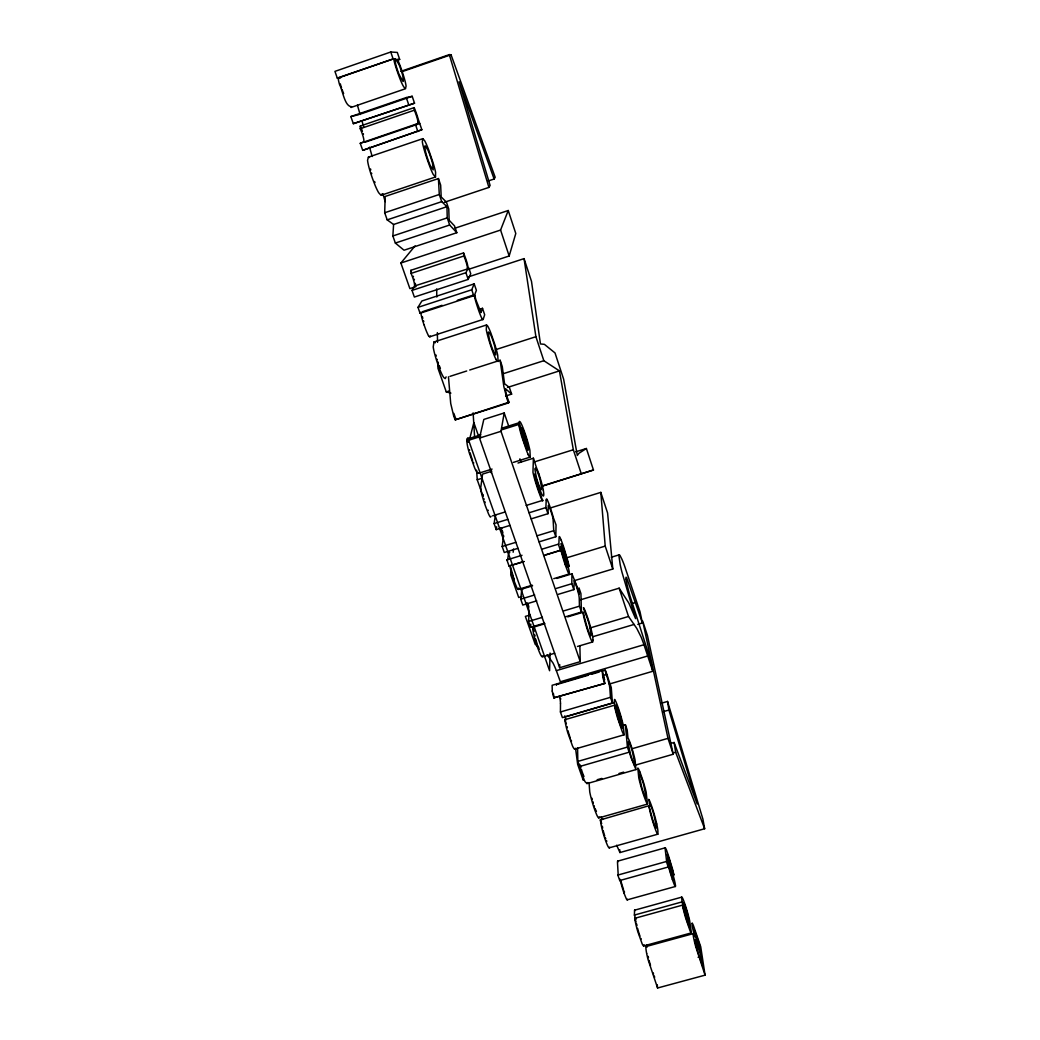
<?xml version="1.0" encoding="UTF-8"?>
<svg xmlns="http://www.w3.org/2000/svg" width="1040" height="1040" viewBox="0 0 1040 1040"><rect width="100%" height="100%" fill="white"/><g stroke="black" fill="none" stroke-linecap="round" stroke-linejoin="round"><path stroke-width="1.5" d="M607.152 675.129A7.215 0.676 73.5 0 1 608.4 679.198L611.273 687.518L612.404 702.975L562.393 717.6L560.43 711.984L560.495 703.716M579.865 645.775L580.255 661.635L559.663 667.732L559.689 664.534M365.196 142.168L419.744 123.539L421.85 129.74L362.713 150.332L360.243 143.299L363.181 142.168A29.198 3.952 70.5 0 0 363.87 140.634A7.592 1.027 70.6 0 0 362.245 133.718A10.608 1.443 70.6 0 0 360.243 128.739L360.282 126.061L414.193 107.614L414.362 110.201A10.66 1.066 71.2 0 1 416.247 115.258A7.618 0.754 71.2 0 1 417.989 122.083M564.798 715.845L565.877 720.096M539.136 541.84L555.802 536.731L556.049 524.914L553.293 517.491A13.091 1.3 72.9 0 0 552.149 513.448L550.771 509.106A13.689 1.365 72.9 0 0 547.001 499.356M555.802 536.731L553.748 530.686L553.046 518.453M561.119 543.803L561.704 543.725A7.137 0.702 73 0 1 562.029 544.414L563.797 549.185A23.725 2.353 73 0 1 564.33 550.732L568.997 566.54M550.056 653.055L549.588 670.722L469.04 441.376L473.85 422.591L478.127 434.85M393.601 224.484L392.86 235.963L395.356 243.061L404.027 250.224L456.82 232.713L449.67 225.004L447.239 217.867L446.953 206.674L393.601 224.484L387.205 219.869L384.696 212.758L385.177 196.456L438.425 178.555L440.661 185.12L441.181 196.937L446.42 202.111L448.76 208.988L449.124 219.908M531.232 518.856L547.963 513.695L548.236 506.766A31.486 3.12 73 0 1 548.301 506.064L548.509 505.713M547.963 513.695L545.883 507.585L546.221 500.084M543.309 490.243A26.624 2.678 72.7 0 1 543.738 495.144L543.491 495.976A21.398 2.158 72.7 0 1 542.191 494.819L541.593 493.714A13.884 1.404 72.7 0 1 540.176 490.464L537.16 481.884A13.221 1.339 72.7 0 1 535.691 476.84L534.768 473.993A77.935 7.826 73 0 0 534.742 474.747L534.794 476.138A9.477 0.962 72.7 0 0 535.756 480.714L537.641 486.863A21.164 2.145 72.7 0 0 538.174 488.41L539.617 492.362A8.203 0.832 72.8 0 0 540.176 493.701L542.633 500.955A9.698 0.988 72.8 0 1 541.892 499.824L541.554 499.122A14.586 1.482 72.8 0 1 540.787 497.354L538.161 490.243A30.329 3.055 72.7 0 1 537.42 488.072L536.159 484.172A17.355 1.768 72.7 0 1 534.742 479.479A14.287 1.456 72.7 0 1 532.961 472.212L533.403 458.211L517.998 463.034M544.479 623.142L530.608 627.302L530.803 624.143M656.747 823.966A27.261 2.444 74 0 1 657.917 831.103L657.839 834.184L609.18 847.86A14.963 1.82 74.4 0 1 608.764 847.548L608.439 847.132A15.067 1.833 74.4 0 1 607.048 844.402L605.813 841.269A21.71 2.639 74.4 0 1 605.033 839.085L604.175 836.498A14.768 1.807 74.4 0 1 601.952 828.568A14.664 1.794 74.4 0 1 601.003 824.239L600.34 819.923L650.39 805.298M530.608 627.302L528.567 621.465L529.061 613.899A28.327 3.796 73.2 0 0 529.087 612.456L528.931 610.662A8.632 1.144 73.3 0 0 527.865 605.8A10.673 1.417 73.3 0 0 526.981 602.758M644.098 944.71L643.864 945.828A15.496 1.781 74.8 0 1 643.331 945.776A15.808 1.82 74.8 0 1 643.032 945.425A15.353 1.768 74.8 0 1 642.135 943.787L637.793 931.619A14.469 1.664 74.8 0 1 636.714 927.758A14.976 1.729 74.8 0 1 635.31 921.687L634.699 918.333L682.448 905.151L685.204 914.407A8.775 0.741 74.3 0 0 685.802 916.669A10.309 0.871 74.3 0 0 687.778 922.935M502.034 429.715L518.895 424.398L521.807 434.239A9.308 0.949 72.6 0 0 522.353 436.384A10.933 1.105 72.6 0 0 524.576 443.456L524.953 444.535A10.829 1.092 72.6 0 0 526.617 448.617L526.903 449.202A11.284 1.144 72.6 0 0 527.423 450.073L528.32 450.099L519.051 422.435M536.705 600.847L522.782 605.046L520.715 599.17L521.807 589.095L532.584 585.78M511.251 570.011L510.731 574.86L518.713 597.48L521.794 596.557M513.162 552.24L513.513 549.003M517.92 548.34L504.283 552.513L502.177 546.507L503.126 538.954L502.489 534.014A10.816 1.469 72.9 0 0 500.643 527.631M599.287 816.803L598.637 817.882A15.041 1.859 74.3 0 1 598.182 817.479L597.831 816.985A15.704 1.937 74.3 0 1 596.596 814.58L595.075 810.745A22.698 2.795 74.3 0 1 594.321 808.626A18.603 2.301 74.3 0 1 591.591 799.786A15.665 1.937 74.3 0 1 589.745 791.921L589.043 782.561M587.353 782.574C584.454 784.914 582.699 773.89 581.373 771.524A11.011 1.391 74.1 0 1 580.372 767.897L579.579 764.348L579.618 766.506L629.161 752.206L628.966 750.087L629.85 753.623A11.05 1.027 73.8 0 0 630.877 757.25L635.96 769.587L635.063 760.084A14.885 1.365 73.8 0 0 633.386 753.22A15.366 1.417 73.8 0 0 630.721 744.536A12.714 1.17 73.8 0 0 629.031 739.986A12.766 1.17 73.8 0 0 627.939 737.932L627.211 730.041L625.391 724.698L622.297 725.595M509.925 525.421L496.236 529.646L496.665 526.773M496.236 529.646L494.104 523.575L495.313 515.827A40.378 5.434 73 0 1 495.443 515.281M446.108 376.883L445.237 378.625L443.677 377.416A16.237 2.262 71.9 0 1 442.923 376.207L442.364 375.193A16.939 2.353 71.9 0 1 440.583 371.358L438.62 366.327A24.505 3.393 71.9 0 1 437.71 363.766A20.072 2.782 71.9 0 1 434.72 354.081A16.913 2.353 71.9 0 1 433.212 346.905L434.005 341.965L486.512 324.961L487.552 325.858A17.173 1.742 72.1 0 1 488.631 327.821L489.125 328.887A17.225 1.755 72.1 0 1 491.036 333.515L494.845 344.591A18.187 1.846 72.2 0 1 497.003 352.157A15.899 1.612 72.2 0 1 497.718 355.251L498.108 361.491L496.535 360.451A16.302 1.664 72.2 0 1 495.872 359.203M519.064 422.318L519.493 421.395L520.325 422.084A16.51 1.664 72.6 0 1 521.092 423.423L521.768 424.814A16.133 1.625 72.5 0 1 523.536 429.143L524.979 433.134A23.114 2.34 72.6 0 1 525.902 435.877L527.293 440.284A16.445 1.664 72.6 0 1 528.684 445.211L529.269 447.525A16.861 1.703 72.6 0 1 529.906 450.333L530.231 457.093L513.383 462.397M491.049 516.334L490.464 517.101A9.659 1.339 72.8 0 1 489.593 516.009L489.229 515.32A14.534 2.015 72.7 0 1 488.397 513.578L485.641 506.545A30.212 4.147 72.7 0 1 484.887 504.387L483.6 500.513A17.29 2.392 72.7 0 1 482.209 495.82A14.222 1.976 72.7 0 1 480.584 488.54M580.255 661.635L500.981 431.301L504.205 412.971L483.821 419.432L479.518 438.074L559.663 667.732M542.984 655.785L541.918 656.682A15.262 2.015 73.5 0 1 539.37 652.093L537.953 648.492A22.139 2.912 73.5 0 1 537.108 646.126L536.185 643.357A15.054 1.989 73.5 0 1 533.078 631.111L532.649 627.393L544.856 623.727M468.195 442.169C466.479 441.935 466.83 435.994 468.923 438.308M382.2 193.908L380.913 195.169L378.729 192.803A17.212 2.366 70.9 0 1 377.819 191.204L377.182 189.943A17.966 2.47 70.9 0 1 375.154 185.458L372.996 179.881A25.987 3.562 70.9 0 1 372.008 177.125A21.294 2.925 70.9 0 1 368.914 167.089A17.94 2.47 70.8 0 1 367.562 160.277L368.381 157.144L422.812 138.658L424.619 140.66A18.226 1.833 71.4 0 1 425.932 143.26L426.517 144.56A18.265 1.833 71.4 0 1 428.688 149.929L432.783 161.863A19.279 1.937 71.4 0 1 434.954 169.481A16.861 1.69 71.4 0 1 435.604 172.406L435.5 176.982L381.459 195.169M575.198 748.319L574.678 749.125A15.691 2.002 74 0 1 573.924 748.514A16.003 2.041 74 0 1 573.547 747.942A15.535 1.989 74 0 1 572.442 745.823L567.71 732.498A14.638 1.872 74 0 1 566.631 728.598A15.158 1.937 74 0 1 565.331 722.761L564.863 719.706L614.432 705.224L617.253 714.727A8.892 0.832 73.7 0 0 617.825 716.95A10.439 0.975 73.7 0 0 619.918 723.541L620.243 724.49A10.335 0.975 73.7 0 0 621.582 727.675L621.79 728.052A10.777 1.014 73.7 0 0 622.141 728.481L622.479 727.012L614.185 702.611L614.549 699.426A15.756 1.469 73.6 0 1 615.082 700.076L615.576 700.999A15.405 1.443 73.6 0 1 617.006 704.366L618.241 707.798A22.061 2.067 73.7 0 1 619.073 710.255L620.373 714.376A15.704 1.469 73.6 0 1 621.764 719.251L622.388 721.656A16.107 1.508 73.6 0 1 623.129 724.711L624.182 734.786L574.795 749.099M609.674 847.184L609.284 847.86M467.935 269.542L509.171 255.996L515.788 233.493L508.235 210.509L455.078 228.163M351.546 106.665C344.695 106.678 342.667 90.272 339.573 84.617A12.987 1.768 70.4 0 1 338.611 80.951L338.091 78.026L393.679 58.773L394.29 61.672A13.039 1.3 71 0 0 395.304 65.338C395.629 66.573 404.872 95.615 406.068 86.151A17.55 1.729 71.1 0 0 404.95 80.665A18.122 1.794 71.1 0 0 401.947 70.837M339.612 78.455L340.158 77.792A41.86 5.681 70.5 0 1 340.626 77.805M479.427 309.322L482.495 308.321L481.13 312.286A61.789 6.305 71.8 0 1 480.987 312.546L476.021 300.209A9.178 0.936 72 0 1 474.981 295.633M509.171 255.996L500.578 230.048L508.235 210.509M474.994 295.672L474.981 294.138A38.48 3.926 72.1 0 1 475.124 293.579L476.398 290.355L474.188 283.868L421.85 301.002L417.989 307.359L420.069 313.261L473.759 295.737L474.123 294.827L457.314 300.313M473.759 295.737L471.731 289.783L474.188 283.868M682.448 905.151L683.15 908.492A15.028 1.274 74.3 0 0 684.684 914.55A14.521 1.235 74.3 0 0 685.789 918.411L690.001 930.67A15.405 1.3 74.3 0 0 690.82 932.334A15.86 1.339 74.3 0 0 691.067 932.698A15.561 1.313 74.3 0 0 691.418 932.867L689.611 920.4A15.899 1.339 74.3 0 0 688.818 917.202L688.168 914.745A15.509 1.313 74.3 0 0 686.79 909.935L685.555 906.022A21.788 1.846 74.3 0 0 684.788 903.747L683.67 900.679A15.21 1.287 74.2 0 0 682.474 897.962L682.084 897.351A15.561 1.313 74.2 0 0 681.733 897.143L681.967 901.927L689.65 926.718A10.647 0.897 74.3 0 1 689.364 926.627L689.208 926.393A10.205 0.858 74.3 0 1 688.077 923.806L687.791 923M411.034 273.416L463.892 255.983L463.541 252.928L410.878 270.296L411.034 273.416A10.101 1.391 71.4 0 1 412.867 277.992A7.215 1.001 71.4 0 1 414.544 284.96A27.729 3.835 71.3 0 1 414.141 287.222L412.022 290.407L414.362 297.05L468.195 279.409L470.756 273.754L468.754 267.878L468.364 268.684L415.636 285.649M478.816 472.797L477.36 472.836A16.432 2.262 72.5 0 1 476.476 471.562A16.744 2.314 72.5 0 1 475.969 470.678A16.276 2.249 72.5 0 1 474.591 467.792L469.248 452.777A15.34 2.119 72.4 0 1 468.169 448.838A15.873 2.197 72.4 0 1 467.064 443.391L466.791 440.843L480.584 436.488M468.195 279.409L465.92 272.714L467.298 269.802A27.846 2.834 71.7 0 0 467.454 267.657M430.43 336.037L430.339 336.219A39.052 5.447 71.5 0 1 429.819 336.804M495.547 515.008L495.573 514.956A9.49 1.287 72.9 0 1 495.664 514.852A12.805 1.729 72.9 0 1 496.002 514.852M640.003 772.187A15.899 1.443 73.9 0 0 637.806 768.079L638.781 777.894A15.717 1.43 73.9 0 0 640.77 785.72A18.668 1.69 73.9 0 0 643.5 794.599A22.789 2.067 73.9 0 0 644.241 796.731L645.684 800.605A15.756 1.43 73.9 0 0 646.815 803.062L647.114 803.569A15.106 1.365 73.9 0 0 647.478 803.985L646.165 792.194A14.729 1.326 73.9 0 0 645.307 788.762A16.835 1.521 73.9 0 0 643.175 781.391L640.029 772.239M420.069 313.261L420.641 312.286L421.603 316.836A14.17 1.976 71.7 0 0 422.786 321.087L423.995 324.779M444.34 202.306L488.904 187.408L490.113 185.458L459.082 81.705L494.13 178.997L488.007 181.051M494.13 178.997L495.183 177.307L451.035 54.756L449.319 54.626L400.907 71.344M508.495 402.922L508.976 402.207L455.208 419.835L508.495 402.922A14.157 1.456 72.4 0 1 507.039 398.957L503.867 386.633A76.258 7.696 72.6 0 1 503.711 385.619L500.136 360.269L469.729 370.019M693.927 929.578L696.904 941.915A47.593 3.835 74.2 0 0 697.723 944.346L700.7 953.095L699.413 944.671L696.696 936.65A62.569 5.239 74.4 0 0 695.721 933.803M416 286.611L409.89 288.613L400.881 263.029L415.077 245.882M681.733 897.143L634.569 910.195L634.4 915.07L635.96 919.529M647.66 804.024L598.871 817.895M577.473 646.464L592.696 641.94L592.995 640.185M566.046 616.668L581.438 612.04L580.918 593.593L578.981 587.899L579.15 594.308L578.201 590.642A13.936 1.365 73.2 0 0 576.888 586.157L571.948 573.833L571.805 583.713L573.82 589.641L558.35 594.308M542.789 486.044L593.463 470.002L586.391 448.5L578.981 453.258L577.304 455.442L563.628 379.184L555.022 352.95L544.375 344.331L540.449 343.954L531.492 281.32L524.043 258.622L468.845 276.731M486.512 324.961L486.291 329.758A16.978 1.729 72.1 0 0 487.981 336.895A20.163 2.054 72.2 0 0 490.971 346.606A24.609 2.496 72.2 0 0 491.855 349.193L493.727 354.263A17.017 1.742 72.2 0 0 495.378 358.163L495.872 359.203M350.948 107.484L405.691 88.66M362.713 150.332L421.85 129.74M419.744 123.539L418.21 119.158A8.307 0.819 71.2 0 0 416.832 114.673A14.768 1.469 71.2 0 0 414.193 107.666M360.243 143.299L417.599 123.617M396.604 60.476L399.672 59.41L397.306 52.442L390.767 52L334.932 71.383L337.285 78.078L338.091 78.026M337.285 78.078L393.679 58.773M402.558 71.5L451.035 54.756M350.844 116.584L406.276 97.552L412.191 96.304L414.531 103.194L353.34 123.682L350.844 116.584L358.774 114.634M360.295 114.114L412.191 96.304M353.34 123.682L414.531 103.194M360.243 128.713L414.362 110.201M384.696 212.758L439.283 194.48L438.425 178.555M387.205 219.869L441.714 201.643L446.953 206.674M392.86 235.963L447.239 217.867M395.356 243.061L449.67 225.004M400.881 263.029L500.578 230.048M602.368 818.948L602.043 819.52L601.133 816.725M412.022 290.407L465.92 272.714M368.381 157.144L369.512 157.482M417.989 307.359L471.731 289.783M422.175 311.792L442.026 305.305M496.106 349.518L535.899 336.7L524.043 258.622M422.812 138.658L422.305 141.726A18.018 1.82 71.4 0 0 423.839 148.486A21.385 2.158 71.4 0 0 426.946 158.548A26.091 2.626 71.4 0 0 427.895 161.33L429.962 166.959A18.044 1.82 71.4 0 0 431.847 171.535L432.432 172.809A17.29 1.742 71.4 0 0 433.238 174.447L435.5 176.982M449.982 376.363L466.7 370.994M437.84 361.751L437.944 368.225L446.29 391.924L449.332 390.949M502.684 373.88L543.842 360.711L559.442 370.89L573.326 449.748L581.373 474.058M507.52 387.439L559.442 370.89M505.583 396.045L511.628 394.121L509.353 387.4L504.556 383.734L502.268 366.561L500.136 360.269M467.129 439.153L480.87 434.811M502.229 428.064L519.025 422.76M479.518 438.074L500.981 431.301M478.361 473.356L492.076 469.066M491.816 471.224L482.573 474.11L480.61 488.605M483.054 496.262L477.23 479.765L481.884 478.322M534.573 461.851L573.326 449.748M575.627 451.854L586.391 448.5M542.867 485.706L593.463 470.002M492.583 515.853L504.816 512.07M526.201 505.453L543.023 500.253M494.104 523.575L507.806 519.35M529.126 512.759L545.883 507.585M548.886 508.417L600.808 492.388L607.581 512.993L612.807 569.01L574.236 580.684M502.177 546.507L515.827 542.321M537.056 535.795L553.748 530.686M524.199 561.535L509.08 566.137L506.896 559.897L522.015 555.282M541.697 549.263L558.337 544.18A14.872 1.495 72.9 0 0 558.883 544.232L559.104 537.654A37.141 3.64 73.1 0 1 559.182 536.796L559.221 536.692A10.478 1.027 73 0 1 559.845 537.108A11.141 1.092 73 0 1 561.262 540.41M523.653 561.496L509.678 565.76A22.477 3.016 73.1 0 0 513.851 580.216M545.376 554.866L560.898 550.121A22.568 2.223 73.1 0 0 565.162 564.616M543.855 555.529L560.482 550.459L558.337 544.18M566.501 557.882L605.215 546.091L600.808 492.388M611.299 557.232L619.034 554.879M518.245 589.433L532.207 585.208M553.748 578.669L569.244 573.976M556.79 578.435L571.987 573.82M520.715 599.17L534.651 594.958M556.322 588.406L571.805 583.713M529.984 615.017L525.369 616.408L535.223 644.345L538.785 647.374M580.723 599.742L619.151 588.172L628.914 603.2L635.583 618.618L621.881 571.857A41.886 2.652 73.1 0 1 620.191 564.655L618.878 555.477A48.659 3.068 73.1 0 1 619.983 555.464L621.985 559.364A36.985 2.327 73.1 0 1 624.39 565.409L639.99 611.689L642.421 622.999L637.806 624.377M528.567 621.465L542.438 617.305M564.031 610.805L579.449 606.177L579.254 598.78A28.431 2.795 73.1 0 0 579.163 597.363L578.916 595.595A8.658 0.845 73.2 0 0 577.733 590.759A10.712 1.053 73.2 0 0 576.082 585.403A12.259 1.196 73.2 0 0 575.809 584.597L575.055 582.556A6.721 0.65 73.2 0 0 574.288 580.827L573.82 589.641M567.736 616.863L582.998 612.287L585.728 622.05A8.034 0.78 73.3 0 0 586.001 623.207A8.983 0.871 73.3 0 0 587.561 628.498L587.834 629.343A12.285 1.196 73.3 0 0 588.328 630.786L588.822 632.151A9.321 0.91 73.3 0 0 589.927 634.751L590.759 635.752L590.993 634.465A37.115 3.627 73.2 0 0 590.954 633.464L589.498 625.56A9.672 0.936 73.3 0 0 588.315 621.452L587.457 618.787A8.411 0.806 73.3 0 0 585.299 613.717L583.44 607.659A13.325 1.287 73.3 0 1 585.585 611.936L587.002 615.797A22.815 2.21 73.3 0 1 587.639 617.656A18.772 1.82 73.3 0 1 590.213 625.95A14.417 1.391 73.3 0 1 592.085 633.503M632.567 603.343L635.661 602.42M589.641 628.095L628.524 616.473L636.818 628.472L641.069 636.935A36.686 2.405 73.3 0 1 643.968 644.67L652.808 671.268L609.232 684.086L609.375 685.256A25.324 2.418 73.5 0 1 609.895 689.169L610.48 697.32L612.404 702.975M592.683 636.766L634.153 624.416M542.477 656.877L554.658 653.25M547.053 654.732L553.033 663.078A36.452 4.667 73.8 0 1 556.361 670.631L643.981 644.709M647.751 655.967L560.365 681.772L556.361 670.67M603.46 676.715L604.565 679.939L602.173 670.527L552.136 685.295L552.279 691.106M556.27 684.684L588.419 675.194M591.487 674.284L599.144 672.022M602.199 671.125L605.267 670.215L606.073 674.466A9.256 0.871 73.5 0 1 607.425 677.989L609.128 684.06M602.992 675.376L606.073 674.466M553.852 697.827L604.89 683.41L553.852 697.827A9.529 1.248 73.8 0 1 552.24 691.015M560.43 711.984L610.48 697.32M564.811 717.067L614.185 702.611M661.297 703.261L667.537 701.441L702.897 819.091L704.652 828.737L619.944 852.553L616.668 845.234M662.701 711.841L668.902 710.034L667.537 701.441M579.618 766.506L577.824 761.41L627.419 747.084L625.391 724.698M632.177 748.696L667.992 738.348L642.681 621.049L647.452 635.544L673.244 754.234L634.439 765.388M521.911 589.004L522.626 589.563M671.008 743.379L674.089 742.482L697.19 803.959L668.902 710.034M672.568 753.116L675.649 752.232L674.089 742.482M597.155 779.753L601.835 778.414M619.008 773.474L623.688 772.135M586.859 783.679L635.96 769.587M617.747 861.133L665.249 847.795M666.38 861.497L668.252 867.009L619.762 880.542L617.825 875.082L666.38 861.497A14.339 1.274 74.1 0 0 666.536 860.548L665.288 850.07A36.01 3.094 74.2 0 1 665.132 848.627L665.132 848.458A10.127 0.884 74.1 0 1 665.392 847.821A10.764 0.936 74.1 0 1 666.458 850.148M627.237 899.847L675.389 886.483M634.4 915.07L681.967 901.927M643.695 945.945L691.353 932.893M646.139 946.53L693.251 933.634M698.087 957.281L701.207 956.436L698.022 947.05A40.43 3.393 74.4 0 0 696.865 943.735L696.15 941.772M646.672 953.433A13.403 1.521 74.9 0 0 648.011 959.439L657.579 988L705.068 975.156L700.713 946.699L693.459 925.665A12.376 1.014 74.3 0 0 692.159 923.234M530.036 457.171L529.334 456.56A16.497 1.677 72.6 0 1 526.838 451.399L521.651 436.293A15.405 1.56 72.6 0 1 520.546 432.341A15.938 1.612 72.6 0 1 519.285 426.92L518.895 424.398M592.592 641.953L592.254 641.706A15.314 1.482 73.3 0 1 591.799 641.043L591.435 640.393A15.418 1.495 73.3 0 1 589.94 636.948L588.627 633.373A22.217 2.145 73.3 0 1 587.795 630.994L586.898 628.212A15.119 1.469 73.3 0 1 583.609 615.966M624.104 734.786L624 734.747A15.743 1.482 73.7 0 1 623.48 734.136A16.055 1.508 73.7 0 1 623.155 733.551A15.6 1.456 73.7 0 1 622.167 731.393L617.552 717.977A14.703 1.378 73.7 0 1 616.447 714.077A15.21 1.43 73.7 0 1 615.017 708.24L614.432 705.224M434.005 341.965L435.279 342.784M399.672 59.41L397.423 59.345A15.067 1.482 71.1 0 1 399.503 64.155A15.002 1.482 71.1 0 1 401.947 70.837M657.748 834.158L657.839 834.184A15.015 1.339 74 0 1 657.41 833.846L657.137 833.404A15.119 1.352 74 0 1 655.876 830.622L654.706 827.463A21.788 1.95 74 0 1 653.952 825.266L653.094 822.653A14.82 1.326 74 0 1 649.74 810.303M446.29 391.924L450.892 393.133M693.979 929.565L695.721 933.803M505.349 388.596L511.628 394.121M635.18 910.533L635.037 910.377A15.509 1.781 74.8 0 0 634.569 910.195M596.453 811.33L596.219 810.953A9.802 1.209 74.3 0 1 595.075 808.47M583.986 776.438L583.856 776.191A8.593 1.079 74.1 0 1 582.725 773.448A9.737 1.222 74.1 0 1 582.257 772.122M624.533 892.177L624.013 890.877M666.445 850.07L667.342 852.462A31.863 2.782 74.2 0 1 668.681 856.336L672.724 869.791A15.795 1.365 74.1 0 1 673.907 875.225L669.409 860.08A22.945 2.002 74.1 0 0 668.954 858.715L667.095 854.191L669.474 863.642A109.343 8.944 73.9 0 0 670.501 866.814L671.229 869.076A33.54 2.951 74.2 0 1 672.126 871.897M561.262 540.345L562.341 543.27A32.942 3.289 73 0 1 563.888 547.742L568.113 561.821M605.8 838.942L605.488 838.123A12.012 1.456 74.4 0 1 605.319 837.668M538.187 646.789L537.836 645.866A12.246 1.612 73.5 0 1 537.654 645.372M675.649 752.232L704.652 828.737M532.649 627.393L534.157 631.41M600.34 819.923L601.705 823.537M634.699 918.333L636.064 921.947M564.863 719.706L566.371 723.749M472.589 460.408L472.394 459.875A10.894 1.508 72.5 0 1 470.132 452.777M514.28 578.994L513.851 577.824M653.12 972.816L653.562 974.09M654.238 975.988L654.68 977.249M490.438 470.119L491.504 473.187M453.687 415.909L450.736 403.572A75.959 10.439 72.5 0 1 450.632 402.545L448.461 376.844M564.98 562.276L567.151 567.255L565.565 560.105A43.641 4.446 73.1 0 0 564.408 556.452A79.898 7.501 73 0 1 562.913 551.798L561.119 545.974L561.106 546.741A28.223 2.782 73.1 0 0 561.132 547.612L561.34 549.367A7.462 0.741 73 0 0 561.47 550.056M671.905 876.447L673.478 880.061L671.645 872.014A42.237 3.757 74.2 0 0 670.579 868.66A77.194 6.448 74 0 1 669.214 864.409L667.537 858.949L667.68 860.119A27.352 2.366 74.2 0 0 667.862 861.419L668.447 864.487M538.837 473.967L537.81 471.055A13.377 1.339 72.7 0 0 536.419 467.532L533.403 458.211M504.205 412.971L508.391 425.204M519.896 458.835L520.949 461.89M456.82 232.713L454.493 225.862L449.124 220.207M482.495 308.321L484.679 314.743L483.314 318.955A39.208 4.017 71.9 0 1 482.937 319.579M390.767 52L393.068 58.747M406.276 97.552L408.72 104.702M415.454 124.475L417.859 131.56M439.283 194.48L441.714 201.643M579.449 606.177L581.438 612.04M627.419 747.084L629.161 752.206M705.068 975.156L695.669 946.452A13.442 1.118 74.3 0 1 694.187 940.459A15.34 1.274 74.3 0 1 693.251 935.597A12.636 1.053 74.3 0 1 694.252 935.142L694.915 936.819A12.922 1.066 74.3 0 1 693.069 929.981A12.272 1.014 74.3 0 1 692.172 923.312M594.048 805.636L594.23 806.143A12.129 1.495 74.3 0 0 594.399 806.65M537.186 644.007L537.043 643.591A8.944 1.183 73.5 0 1 535.717 639.093M485.121 502.606L484.796 501.631M535.899 336.7L543.842 360.711M605.215 546.091L612.807 569.01M619.151 588.172L628.524 616.473M667.992 738.348L673.244 754.234M642.421 622.999L626.665 577.863A24.713 1.56 73.1 0 0 626.041 577.278L625.937 578.149A31.876 2.015 73.1 0 0 626.054 579.41M423.787 321.581L423.553 320.853M650.195 805.831L648.57 799.383A13.065 1.17 74 0 1 650.299 802.477L651.56 805.922A22.373 2.002 74 0 1 652.145 807.625A18.408 1.638 74 0 1 654.615 815.581A14.144 1.261 74 0 1 656.604 823.394L656.708 823.888M501.566 528.125L501.813 528.957M449.319 54.626L488.904 187.408M484.081 499.369L483.834 498.537M604.89 683.41L603.694 678.522M357.422 105.17L360.113 114.504M361.894 120.731L363.688 126.945M369.512 147.173L372.19 156.507M382.941 193.843L385.177 201.617M422.812 318.331L422.617 317.616A9.139 1.274 71.7 0 1 422.344 316.589M580.879 767.377L580.515 765.882M528.866 607.113L528.489 605.644A13.884 1.846 73.3 0 0 528.294 604.903M592.241 799.344L591.994 798.265M436.241 356.044L436.02 355.043M370.773 169.923L370.565 168.948M649.766 810.394L648.934 806.117L651.664 815.854A7.878 0.702 74 0 0 651.976 817.05A8.801 0.793 74 0 0 653.497 822.237L653.757 823.03A12.051 1.079 74 0 0 654.212 824.343L654.654 825.552A9.139 0.819 74 0 0 655.59 827.697L656.097 828.178L656.136 826.007A36.309 3.276 73.9 0 0 655.98 824.72L654.173 815.919A9.49 0.845 74 0 0 653.003 811.863L652.197 809.367A8.242 0.728 74 0 0 650.364 805.207M652.808 671.268L650.039 658.424L629.967 595.816A24.726 1.56 73.1 0 1 628.004 588.51L627.614 586.898A28.236 1.781 73.1 0 1 626.054 579.397M474.123 294.827L475.189 299.351A14.235 1.456 72 0 0 476.411 303.615L477.607 307.333A14.469 1.482 72 0 0 481.949 318.591M503.451 535.275L503.737 536.744M636.987 925.6L636.662 923.988M583.635 616.07L582.998 612.287M567.32 727.714L567.112 726.583M469.586 450.32L469.456 449.631M560.56 698.373L560.729 699.231M602.654 828.087L602.342 826.202M415.272 283.335L415.493 284.622M468.364 268.684L467.311 263.77A7.904 0.793 71.8 0 0 465.972 259.389A14.053 1.417 71.8 0 0 463.554 252.98M535.054 636.051L534.885 634.998M553.449 694.122L553.332 693.355M701.207 956.436L702.702 966.303L698.815 954.889A29.432 2.418 74.3 0 1 698.126 952.783L698.009 952.432A11.544 0.962 74.3 0 1 696.839 948.584L695.838 944.697A8.71 0.728 74.3 0 1 696.111 941.603M505.362 388.739L505.635 390.689A34.034 3.484 72.5 0 0 505.83 391.989L505.96 392.639A6.344 0.65 72.4 0 0 506.558 395.057A11.674 1.196 72.4 0 0 508.95 402.025M582.764 776.906L583.206 780.117L577.681 764.439L575.562 748.527M657.267 984.802L657.579 988M675.454 885.391L675.48 885.833A9.789 0.858 74.2 0 1 675.155 886.366L674.999 886.132A10.036 0.871 74.2 0 1 674.57 885.313L672.958 881.101A23.361 2.028 74.1 0 1 672.412 879.502M619.749 849.732L619.944 852.553M473.122 412.867L474.591 436.761M476.645 470.21L477.23 479.765M602.173 670.527L602.719 676.234A9.568 0.923 73.5 0 0 604.422 682.942M577.577 747.747L577.824 761.41M436.67 288.912L436.8 297.011M437.372 332.618L437.528 342.329M561.119 543.907L563.576 552.123A113.256 10.374 72.9 0 0 564.707 555.62L565.513 558.116A34.645 3.497 73.1 0 1 566.488 561.184A16.172 1.612 73.1 0 1 567.931 566.124A10.985 1.092 73.1 0 1 569.361 573.586L569.348 573.755A10.114 1.001 73.1 0 1 568.594 573.3L568.347 572.832A10.361 1.027 73.1 0 1 567.762 571.571L565.799 566.358A24.141 2.379 73 0 1 565.162 564.525M341.562 88.036A10.27 1.391 70.4 0 1 340.301 83.85M343.629 93.509A10.14 1.378 70.4 0 1 342.16 89.765M418.015 122.174A29.328 2.925 71.1 0 1 417.586 123.578M360.282 126.113A14.716 1.989 70.6 0 1 362.427 131.3M363.272 133.64A8.268 1.118 70.6 0 1 363.467 134.225M371.774 173.693A11.154 1.534 70.8 0 1 371.605 173.121M374.998 182.533A11.219 1.547 70.9 0 1 374.556 181.493M467.428 267.579A7.254 0.728 71.8 0 0 465.647 260.611A10.14 1.027 71.8 0 0 463.892 256.022M410.891 270.348A13.988 1.924 71.4 0 1 411.411 271.492M413.309 276.263A13.988 1.924 71.4 0 1 413.465 276.679M414.271 279.201A7.865 1.079 71.4 0 1 414.427 279.734M481.91 318.422A13.676 1.404 72 0 0 482.885 319.488L429.806 336.778A13.611 1.898 71.7 0 1 428.571 335.738M428.61 335.907A14.404 2.015 71.7 0 1 424.06 324.766M437.255 359.801A10.517 1.469 71.9 0 1 437.086 359.242M438.399 363.285A13.091 1.82 71.9 0 1 438.191 362.687M440.427 368.381A10.569 1.469 71.9 0 1 439.231 365.547M455.208 419.809A14.105 1.976 72.2 0 1 453.687 415.922M455.897 418.873A11.635 1.625 72.2 0 1 453.843 413.374M528.567 455.26A16.809 1.703 72.6 0 1 528.112 454.35M473.707 463.164A10.777 1.495 72.5 0 1 473.343 462.319M538.85 473.902A16.341 1.638 72.7 0 1 543.348 490.347M483.093 495.638A9.438 1.313 72.7 0 1 482.859 494.429M488.267 510.419A5.161 0.715 72.7 0 1 488.124 510.185M553.059 518.466A10.855 1.079 72.9 0 0 551.005 511.576A12.532 1.248 72.9 0 0 550.745 510.809M548.418 505.401A7.631 0.754 72.9 0 1 550.732 510.861M546.234 500.097A40.534 4.004 73 0 1 546.312 499.33L546.351 499.239A9.529 0.949 72.8 0 1 546.416 499.148A12.857 1.274 72.9 0 1 547.066 499.629M502.294 530.608A13.039 1.768 72.9 0 1 502.918 532.987M560.885 550.095A14.313 1.43 73 0 1 560.495 550.498M568.139 561.886A16.328 1.612 73 0 1 568.971 566.449M564.967 562.146A12.259 1.209 73 0 1 561.379 549.835M509.665 565.721A14.261 1.95 73 0 1 509.093 566.176M506.883 559.897A14.82 2.028 73 0 0 507.598 559.91L508.573 553.124A37.011 4.94 73.2 0 1 508.755 552.24L508.82 552.123A10.439 1.404 73.1 0 1 509.613 552.5A11.102 1.495 73.1 0 1 509.743 552.695M518.583 588.133A10.946 1.482 73.2 0 1 518.505 589.004L518.427 589.29A10.075 1.365 73.2 0 1 517.517 588.796L517.244 588.341A10.322 1.391 73.2 0 1 516.594 587.093L514.514 581.932A24.05 3.224 73.1 0 1 513.877 580.112M513.266 576.069A12.207 1.651 73.1 0 1 510.757 567.398M592.215 634.049A27.82 2.704 73.3 0 1 592.956 640.055M539.279 649.272A9.282 1.235 73.5 0 1 538.837 648.349M603.681 678.509A15.496 1.482 73.6 0 1 603.473 676.728M554.424 698.256A6.279 0.819 73.8 0 1 553.423 694.096M605.28 670.28A12.831 1.209 73.5 0 1 607.152 675.077M560.482 703.69A25.233 3.276 73.7 0 0 560.196 699.751A6.591 0.845 73.8 0 0 559.494 696.241M556.283 684.749A12.779 1.651 73.8 0 1 556.413 684.996M567.983 730.678A8.853 1.131 74 0 0 568.178 731.419A10.4 1.326 74 0 0 570.271 737.984M571.519 741.078A10.296 1.313 74 0 1 571.077 740.103M581.88 770.913A8.593 1.079 74.1 0 1 581.464 769.509M593.242 803.062A9.737 1.209 74.3 0 1 592.8 801.489M603.161 830.44A7.852 0.962 74.4 0 0 603.252 830.843A8.775 1.066 74.4 0 0 604.747 836.017M606.866 841.243A9.1 1.105 74.4 0 1 606.619 840.827M602.342 818.857A8.216 1.001 74.4 0 1 602.654 819.13M668.265 867.048A13.806 1.222 74.1 0 0 668.291 865.657A21.84 1.885 74.1 0 0 672.425 879.671M672.126 871.897A15.652 1.365 74.2 0 1 673.53 876.681A10.634 0.923 74.2 0 1 675.441 885.352M671.879 876.265A11.856 1.027 74.1 0 1 668.382 864.344M619.762 880.581A13.754 1.651 74.6 0 0 619.957 879.164A21.762 2.561 74.6 0 0 624.013 893.139M617.825 875.069A14.287 1.729 74.5 0 0 618.15 874.094L617.552 863.46A35.88 4.199 74.6 0 1 617.5 862.004L617.513 861.744A10.088 1.196 74.6 0 1 617.929 861.146A10.725 1.274 74.6 0 1 618.254 861.627M627.432 899.171A9.75 1.157 74.7 0 1 626.951 899.756L626.756 899.522A9.997 1.183 74.7 0 1 626.275 898.716L624.572 894.556A23.27 2.743 74.6 0 1 624.013 892.97M623.506 889.356A11.817 1.404 74.6 0 1 620.776 880.295M637.598 928.33A8.749 1.014 74.8 0 0 637.975 929.825A10.283 1.183 74.8 0 0 639.964 936.065M641.186 938.964A10.166 1.17 74.8 0 1 640.952 938.496M646.646 953.381A15.275 1.729 74.9 0 1 645.931 948.532A12.584 1.43 74.9 0 1 646.646 946.842M647.27 946.894A12.87 1.443 74.8 0 1 646.724 944.775M648.466 957.697A8.684 0.988 74.9 0 1 648.206 956.358M649.064 960.388A7.644 0.871 74.9 0 0 649.363 961.519A11.505 1.3 74.9 0 0 650.52 965.341M645.996 796.965L645.814 797.901L645.125 797.017A9.828 0.897 73.9 0 1 644.072 794.495L643.76 793.624A12.168 1.105 73.9 0 1 643.253 792.155L642.746 790.621A9.776 0.884 73.9 0 1 641.524 786.422L639.626 777.387A31.564 2.834 73.9 0 1 639.483 776.152L639.574 774.163L640.341 775.112A9.802 0.884 73.9 0 1 641.524 778.011L641.836 778.908A12.142 1.105 73.9 0 1 642.343 780.403L642.668 781.404A9.789 0.884 73.9 0 1 643.877 785.538L645.996 796.965M541.671 488.033L541.671 488.306A34.931 3.523 72.6 0 1 541.619 489.021L541.164 489.684L539.981 487.799A9.529 0.962 72.7 0 1 538.577 484.276L538.408 483.795A11.557 1.17 72.7 0 1 537.862 482.235L537.524 481.182A9.62 0.975 72.7 0 1 536.185 476.619L534.924 469.391A33.137 3.315 72.8 0 1 534.963 468.637L535.574 468.091L536.848 470.366A9.49 0.949 72.7 0 1 538.252 473.993A10.673 1.066 72.7 0 1 538.772 475.488L538.928 475.995A9.23 0.923 72.7 0 1 540.254 480.415L541.671 488.033M683.319 903.162L689.091 921.271L688.584 918.567A10.504 0.884 74.3 0 0 687.609 914.511A10.842 0.91 74.3 0 0 687.349 913.536A9.893 0.832 74.3 0 0 685.984 908.895L685.698 908.011A12.428 1.053 74.3 0 0 685.243 906.659L684.801 905.411A9.36 0.793 74.2 0 0 683.865 903.227L683.319 903.162M424.723 146.861L425.594 151.905A11.193 1.131 71.4 0 0 426.881 156.351L427.479 158.21A13.936 1.404 71.4 0 0 428.142 160.134L428.571 161.343A11.258 1.144 71.4 0 0 430.235 165.555L433.212 169.858L432.627 163.748A11.219 1.131 71.4 0 0 431.353 159.367L430.963 158.158A13.91 1.404 71.4 0 0 430.326 156.273L429.91 155.077A11.232 1.131 71.4 0 0 428.09 150.371L425.178 145.821A35.919 3.627 71.5 0 0 424.918 146.016L424.723 146.861M616.005 705.9L622.193 724.464L621.816 722.111A10.634 0.988 73.6 0 0 620.932 718.289A10.972 1.027 73.6 0 0 620.685 717.327A10.01 0.936 73.6 0 0 619.294 712.595L618.995 711.646A12.584 1.183 73.6 0 0 618.501 710.19L618.007 708.799A9.477 0.884 73.6 0 0 616.902 706.147L616.265 705.185L616.005 705.9M488.293 332.982L489.411 339.443A10.556 1.079 72.2 0 0 490.685 343.824L491.257 345.592A13.143 1.339 72.2 0 0 491.868 347.373L492.271 348.478A10.621 1.079 72.2 0 0 493.727 352.144L495.768 355.004L494.962 347.217A10.569 1.079 72.2 0 0 493.701 342.901L493.337 341.757A13.117 1.339 72.2 0 0 492.739 339.989L492.349 338.884A10.582 1.079 72.1 0 0 490.724 334.737L488.475 331.981A33.943 3.458 72.2 0 0 488.332 332.514L488.293 332.982M634.361 762.736L634.088 763.607L633.113 762.008A8.632 0.793 73.8 0 1 632.047 759.252A9.776 0.897 73.8 0 1 631.592 757.9A8.736 0.806 73.8 0 1 630.318 753.636L628.433 744.419A35.932 3.276 73.8 0 1 628.329 743.262L628.498 741.429L629.408 742.755A8.749 0.806 73.8 0 1 630.461 745.433A10.088 0.923 73.8 0 1 630.916 746.759L631.215 747.669A8.476 0.78 73.8 0 1 632.333 751.413L634.166 760.279A35.581 3.315 73.7 0 1 634.296 761.514L634.361 762.736M394.862 59.501L395.681 64.181A10.322 1.027 71 0 0 397.072 68.848A11.531 1.144 71 0 0 397.657 70.59A10.192 1.014 71 0 0 399.256 74.88L403.013 81.38A42.38 4.173 70.9 0 0 403.325 81.315L402.844 75.946A9.997 0.988 71.1 0 0 401.661 71.916L401.284 70.785A11.908 1.17 71.1 0 0 400.686 69.017A10.322 1.014 71.1 0 0 399.074 64.753L395.603 58.76A42.029 4.199 71.2 0 0 395.252 58.708L394.862 59.501M521.443 427.921L528.333 448.37L528.177 446.576A11.141 1.118 72.6 0 0 527.449 443.144A11.492 1.157 72.6 0 0 527.215 442.221A10.491 1.053 72.6 0 0 525.798 437.346L525.46 436.319A13.182 1.326 72.6 0 0 524.914 434.707L524.355 433.108A9.932 1.001 72.6 0 0 523.003 429.754L521.534 427.791"/></g></svg>
